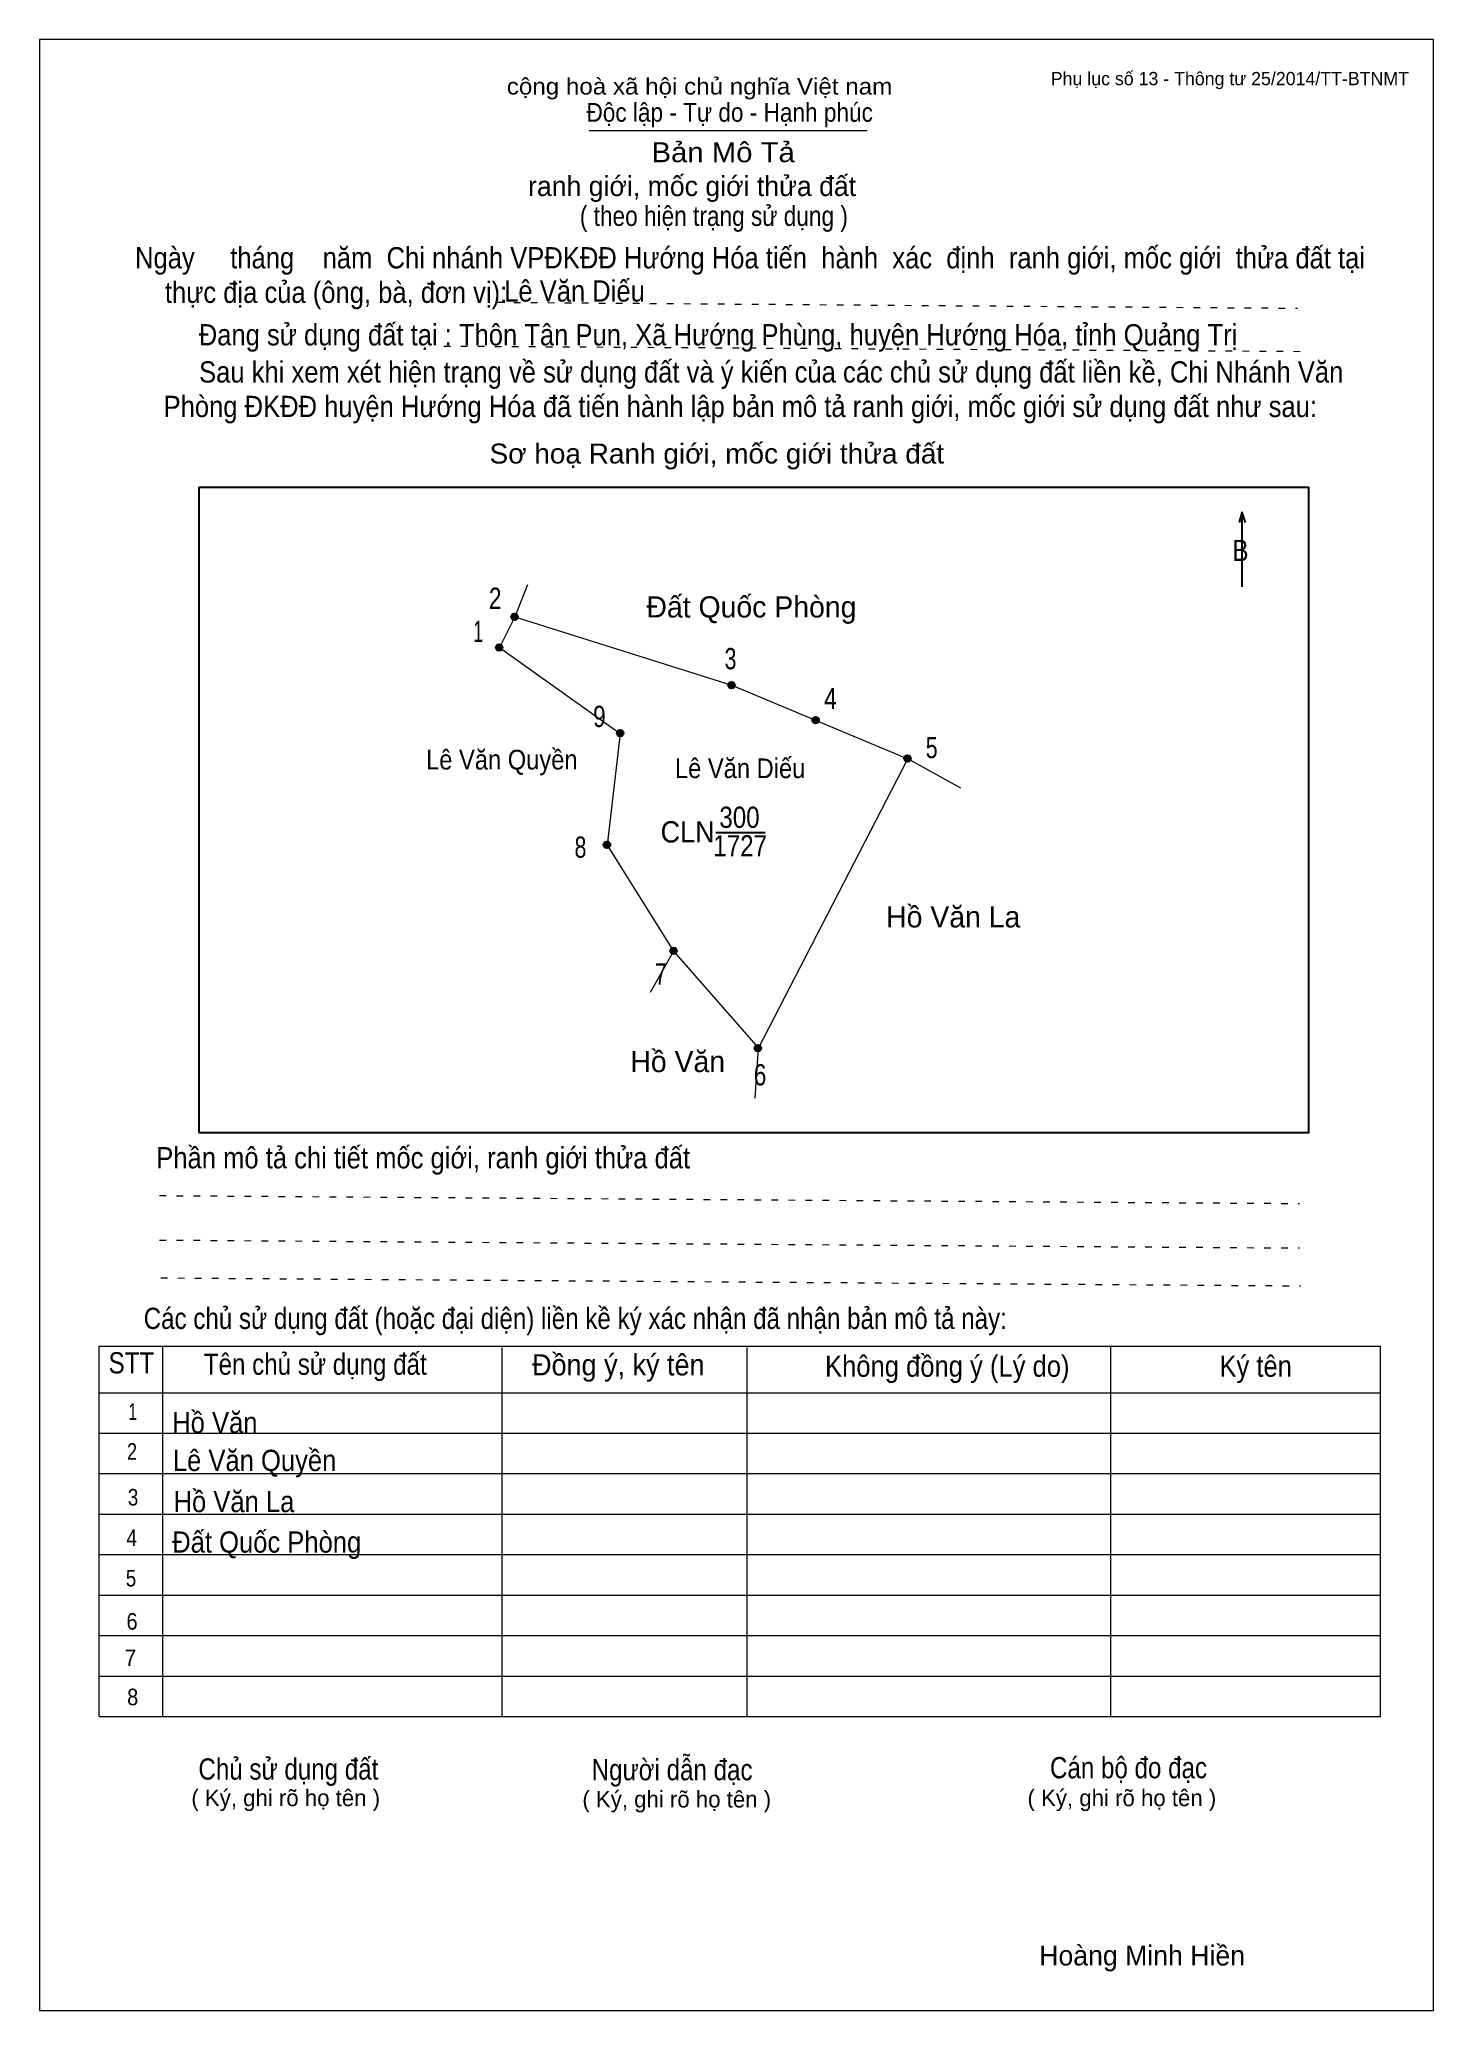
# Model space of a CAD drawing. Header units: centimetres. Extents: x 0 to 21, y 0 to 29.7.
import ezdxf
from ezdxf.enums import TextEntityAlignment as Align

# ---------------------------------------------------------------- set-up
doc = ezdxf.new("R2010")
doc.units = ezdxf.units.CM
doc.header["$LTSCALE"] = 0.13
doc.linetypes.add('DOTTED', pattern=[1.5, 0.3, -1.2])
for name, color, linetype, lineweight in [('1', 7, 'Continuous', 13), ('32', 7, 'Continuous', 25), ('33', 7, 'Continuous', 25), ('6', 7, 'Continuous', 13), ('62', 7, 'Continuous', 13)]:
    doc.layers.add(name, color=color, linetype=linetype, lineweight=lineweight)
for name, color, linetype in [('2', 7, 'Continuous'), ('34', 7, 'Continuous'), ('63', 7, 'Continuous')]:
    doc.layers.add(name, color=color, linetype=linetype)

msp = doc.modelspace()

# ---------------------------------------------------------------- hatches: boundary and pattern name
at = {"layer": '32'}
for points in [[(7.2048, 21.0005, 1), (7.1048, 21.0005, 1)], [(6.9745, 20.5388, 1), (6.8745, 20.5388, 1)], [(10.4761, 19.9704, 1), (10.3761, 19.9704, 1)], [(11.7425, 19.4425, 1), (11.6425, 19.4425, 1)], [(8.7965, 19.2457, 1), (8.6965, 19.2457, 1)], [(13.1255, 18.8661, 1), (13.0255, 18.8661, 1)], [(8.5987, 17.5651, 1), (8.4987, 17.5651, 1)], [(9.6002, 15.9686, 1), (9.5002, 15.9686, 1)], [(10.8725, 14.5005, 1), (10.7725, 14.5005, 1)]]:
    msp.add_hatch(color=256, dxfattribs=at).paths.add_polyline_path(points)

# ---------------------------------------------------------------- linework, layer by layer
at = {"layer": '1'}
msp.add_lwpolyline([(21, 0), (21, 29.7), (0, 29.7), (0, 0)], close=True, dxfattribs=at)
at = {"layer": '32'}
for centre in [(7.1548, 21.0005), (6.9245, 20.5388), (10.4261, 19.9704), (11.6925, 19.4425), (8.7465, 19.2457), (13.0755, 18.8661), (8.5487, 17.5651), (9.5502, 15.9686), (10.8225, 14.5005)]:
    msp.add_circle(centre, 0.05, dxfattribs=at)
at = {"layer": '33'}
msp.add_line((10.19, 17.75), (10.93, 17.75), dxfattribs=at)
at = {"layer": '6'}
for p, q in [((13.88, 18.42), (13.08, 18.86)), ((9.55, 15.96), (9.2, 15.34)), ((10.78, 13.75), (10.83, 14.5))]:
    msp.add_line(p, q, dxfattribs=at)
for points in [[(7.35, 21.48), (7.16, 21), (6.93, 20.54)], [(7.16, 21), (10.43, 19.97), (11.7, 19.44), (13.08, 18.86)], [(6.93, 20.54), (8.75, 19.24), (8.55, 17.56), (9.55, 15.96)], [(9.55, 15.96), (10.83, 14.5), (13.08, 18.86)]]:
    msp.add_lwpolyline(points, dxfattribs=at)
at = {"layer": '62'}
for p, q in [((8.28, 28.33), (12.47, 28.33)), ((0.9, 10.01), (20.2, 10.01)), ((0.9, 4.43), (0.9, 10.01)), ((1.86, 4.43), (1.86, 10.01)), ((6.97, 4.43), (6.97, 9.99)), ((10.66, 4.43), (10.66, 9.99)), ((16.14, 4.43), (16.14, 10.01)), ((20.2, 4.43), (20.2, 10.01)), ((0.9, 9.31), (20.2, 9.31)), ((0.9, 8.7), (20.2, 8.7)), ((0.9, 8.09), (20.2, 8.09)), ((0.9, 7.48), (20.2, 7.48)), ((0.9, 6.87), (20.2, 6.87)), ((0.9, 6.26), (20.2, 6.26)), ((0.9, 5.65), (20.2, 5.65)), ((0.9, 5.04), (20.2, 5.04)), ((0.9, 4.43), (20.2, 4.43))]:
    msp.add_line(p, q, dxfattribs=at)
at = {"layer": '62', "linetype": 'DOTTED'}
for p, q in [((6.89, 25.74), (18.95, 25.65)), ((6.09, 25.08), (19.04, 25)), ((1.81, 12.28), (18.98, 12.16)), ((1.81, 11.61), (18.98, 11.49)), ((1.83, 11.04), (19, 10.92))]:
    msp.add_line(p, q, dxfattribs=at)
at = {"layer": '62', "lineweight": 25}
for p, q in [((18.11, 22.58), (18.11, 21.45)), ((18.11, 22.57), (18.07, 22.42)), ((18.11, 22.57), (18.16, 22.42))]:
    msp.add_line(p, q, dxfattribs=at)
msp.add_lwpolyline([(2.4, 13.23), (19.12, 13.23), (19.12, 22.95), (2.4, 22.95)], close=True, dxfattribs=at)

# ---------------------------------------------------------------- texts
at = {"layer": '2', "width": 0.9}
for s, p in [('Lê Văn Quyền', (6.965, 18.7)), ('Lê Văn Diếu', (10.555, 18.57))]:
    msp.add_text(s, height=0.2965, dxfattribs=at).set_placement(p, align=Align.CENTER)
at = {"layer": '32'}
for s, width, p in [('2', 0.8, (6.865, 21.12)), ('1', 0.65, (6.61, 20.62)), ('3', 0.75, (10.41, 20.21)), ('4', 0.8, (11.915, 19.61)), ('9', 0.8, (8.435, 19.34)), ('5', 0.75, (13.44, 18.87)), ('8', 0.75, (8.15, 17.37)), ('7', 0.75, (9.36, 15.46)), ('6', 0.8, (10.855, 13.94))]:
    msp.add_text(s, height=0.32, dxfattribs=dict(at, width=width)).set_placement(p, align=Align.CENTER)
at = {"layer": '33'}
for s, p in [('Đất Quốc Phòng', (10.725, 20.99)), ('Hồ Văn La', (13.765, 16.32)), ('Hồ Văn', (9.615, 14.14))]:
    msp.add_text(s, height=0.32, dxfattribs=at).set_placement(p, align=Align.CENTER)
at = {"layer": '33', "width": 0.85}
for s, p in [('300', (10.545, 17.82)), ('1727', (10.555, 17.39))]:
    msp.add_text(s, height=0.32, dxfattribs=at).set_placement(p, align=Align.CENTER)
at = {"layer": '33', "width": 0.95}
msp.add_text('CLN', height=0.32, dxfattribs=at).set_placement((10.17, 17.6), align=Align.RIGHT)
at = {"layer": '34', "width": 0.9}
for s, p in [('Lê Văn Diếu', (7, 25.75)), ('Hồ Văn', (2, 8.7)), ('Lê Văn Quyền', (2.01, 8.13)), ('Hồ Văn La', (2.02, 7.51)), ('Đất Quốc Phòng', (2, 6.9))]:
    msp.add_text(s, height=0.32, dxfattribs=at).set_placement(p)
at = {"layer": '62'}
for s, height, width, p in [('cộng hoà xã hội chủ nghĩa Việt nam', 0.2474, 1.1, (7.04, 28.87)), ('Độc lập - Tự do - Hạnh phúc', 0.2828, 0.9, (8.24, 28.46)), ('Bản Mô Tả', 0.3, 1.1, (9.22, 27.85)), ('( theo hiện trạng sử dụng )', 0.3, 0.85, (8.14, 26.89)), ('Ngày     tháng    năm  Chi nhánh VPĐKĐĐ Hướng Hóa tiến  hành  xác  định  ranh giới, mốc giới  thửa đất tại ', 0.32, 0.9, (1.44, 26.25)), ('thực địa của (ông, bà, đơn vị): ', 0.32, 0.9, (1.89, 25.73)), ('Đang sử dụng đất tại : Thôn Tân Pun, Xã Hướng Phùng, huyện Hướng Hóa, tỉnh Quảng Trị', 0.32, 0.9, (2.4, 25.09)), ('     Sau khi xem xét hiện trạng về sử dụng đất và ý kiến của các chủ sử dụng đất liền kề, Chi Nhánh Văn ', 0.32, 0.9, (1.87, 24.53)), ('Phòng ĐKĐĐ huyện Hướng Hóa đã tiến hành lập bản mô tả ranh giới, mốc giới sử dụng đất như sau:', 0.32, 0.9, (1.87, 24.01)), ('Sơ hoạ Ranh giới, mốc giới thửa đất', 0.3, 1.05, (6.78, 23.31)), ('B', 0.32, 0.85, (17.97, 21.84)), ('Phần mô tả chi tiết mốc giới, ranh giới thửa đất ', 0.32, 0.9, (1.76, 12.69)), ('Các chủ sử dụng đất (hoặc đại diện) liền kề ký xác nhận đã nhận bản mô tả này:', 0.32, 0.85, (1.57, 10.27))]:
    msp.add_text(s, height=height, dxfattribs=dict(at, width=width)).set_placement(p)
msp.add_text('ranh giới, mốc giới thửa đất', height=0.3, dxfattribs=at).set_placement((7.36, 27.34))
for s, height, width, p in [('STT', 0.32, 0.85, (1.385, 9.6)), ('Tên chủ sử dụng đất', 0.32, 0.85, (4.155, 9.58)), ('Đồng ý, ký tên', 0.32, 0.95, (8.72, 9.57)), ('Không đồng ý (Lý do)', 0.32, 0.9, (13.675, 9.55)), ('Ký tên', 0.32, 0.9, (18.32, 9.55)), ('1', 0.25, 0.7, (1.405, 8.9)), ('2', 0.25, 0.8, (1.395, 8.3)), ('3', 0.25, 0.85, (1.41, 7.61)), ('4', 0.25, 0.85, (1.39, 7)), ('5', 0.25, 0.85, (1.38, 6.39)), ('6', 0.25, 0.9, (1.395, 5.74)), ('7', 0.25, 0.95, (1.37, 5.19)), ('8', 0.25, 0.9, (1.405, 4.6)), ('Người dẫn đạc', 0.32, 0.85, (9.53, 3.47)), ('Chủ sử dụng đất', 0.32, 0.85, (3.75, 3.48)), ('Cán bộ đo đạc', 0.32, 0.85, (16.405, 3.5))]:
    msp.add_text(s, height=height, dxfattribs=dict(at, width=width)).set_placement(p, align=Align.CENTER)
for p in [(3.71, 3.08), (9.6, 3.06), (16.305, 3.08)]:
    msp.add_text('( Ký, ghi rõ họ tên )', height=0.25, dxfattribs=at).set_placement(p, align=Align.CENTER)
at = {"layer": '63'}
msp.add_text('Phụ lục số 13 - Thông tư 25/2014/TT-BTNMT', height=0.2, dxfattribs=at).set_placement((20.63, 29.01), align=Align.RIGHT)
for s, height, p in [('D', 0.00096, (9.5405, 15.98)), ('Hoàng Minh Hiền', 0.3, (16.61, 0.68))]:
    msp.add_text(s, height=height, dxfattribs=at).set_placement(p, align=Align.CENTER)

doc.saveas('drawing.dxf')
